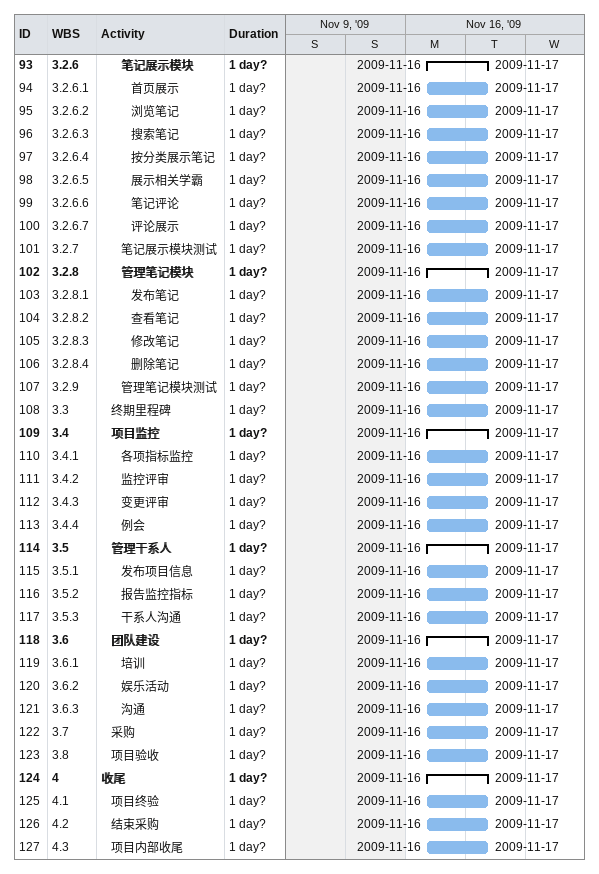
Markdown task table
| ID | WBS | Task | Duration | Start | Finish |
|---|---|---|---|---|---|
| 93 | 3.2.6 | **笔记展示模块** | 1d? | 2009-11-16 | 2009-11-17 |
| 94 | 3.2.6.1 | 首页展示 | 1d? | 2009-11-16 | 2009-11-17 |
| 95 | 3.2.6.2 | 浏览笔记 | 1d? | 2009-11-16 | 2009-11-17 |
| 96 | 3.2.6.3 | 搜索笔记 | 1d? | 2009-11-16 | 2009-11-17 |
| 97 | 3.2.6.4 | 按分类展示笔记 | 1d? | 2009-11-16 | 2009-11-17 |
| 98 | 3.2.6.5 | 展示相关学霸 | 1d? | 2009-11-16 | 2009-11-17 |
| 99 | 3.2.6.6 | 笔记评论 | 1d? | 2009-11-16 | 2009-11-17 |
| 100 | 3.2.6.7 | 评论展示 | 1d? | 2009-11-16 | 2009-11-17 |
| 101 | 3.2.7 | 笔记展示模块测试 | 1d? | 2009-11-16 | 2009-11-17 |
| 102 | 3.2.8 | **管理笔记模块** | 1d? | 2009-11-16 | 2009-11-17 |
| 103 | 3.2.8.1 | 发布笔记 | 1d? | 2009-11-16 | 2009-11-17 |
| 104 | 3.2.8.2 | 查看笔记 | 1d? | 2009-11-16 | 2009-11-17 |
| 105 | 3.2.8.3 | 修改笔记 | 1d? | 2009-11-16 | 2009-11-17 |
| 106 | 3.2.8.4 | 删除笔记 | 1d? | 2009-11-16 | 2009-11-17 |
| 107 | 3.2.9 | 管理笔记模块测试 | 1d? | 2009-11-16 | 2009-11-17 |
| 108 | 3.3 | 终期里程碑 | 1d? | 2009-11-16 | 2009-11-17 |
| 109 | 3.4 | **项目监控** | 1d? | 2009-11-16 | 2009-11-17 |
| 110 | 3.4.1 | 各项指标监控 | 1d? | 2009-11-16 | 2009-11-17 |
| 111 | 3.4.2 | 监控评审 | 1d? | 2009-11-16 | 2009-11-17 |
| 112 | 3.4.3 | 变更评审 | 1d? | 2009-11-16 | 2009-11-17 |
| 113 | 3.4.4 | 例会 | 1d? | 2009-11-16 | 2009-11-17 |
| 114 | 3.5 | **管理干系人** | 1d? | 2009-11-16 | 2009-11-17 |
| 115 | 3.5.1 | 发布项目信息 | 1d? | 2009-11-16 | 2009-11-17 |
| 116 | 3.5.2 | 报告监控指标 | 1d? | 2009-11-16 | 2009-11-17 |
| 117 | 3.5.3 | 干系人沟通 | 1d? | 2009-11-16 | 2009-11-17 |
| 118 | 3.6 | **团队建设** | 1d? | 2009-11-16 | 2009-11-17 |
| 119 | 3.6.1 | 培训 | 1d? | 2009-11-16 | 2009-11-17 |
| 120 | 3.6.2 | 娱乐活动 | 1d? | 2009-11-16 | 2009-11-17 |
| 121 | 3.6.3 | 沟通 | 1d? | 2009-11-16 | 2009-11-17 |
| 122 | 3.7 | 采购 | 1d? | 2009-11-16 | 2009-11-17 |
| 123 | 3.8 | 项目验收 | 1d? | 2009-11-16 | 2009-11-17 |
| 124 | 4 | **收尾** | 1d? | 2009-11-16 | 2009-11-17 |
| 125 | 4.1 | 项目终验 | 1d? | 2009-11-16 | 2009-11-17 |
| 126 | 4.2 | 结束采购 | 1d? | 2009-11-16 | 2009-11-17 |
| 127 | 4.3 | 项目内部收尾 | 1d? | 2009-11-16 | 2009-11-17 |
